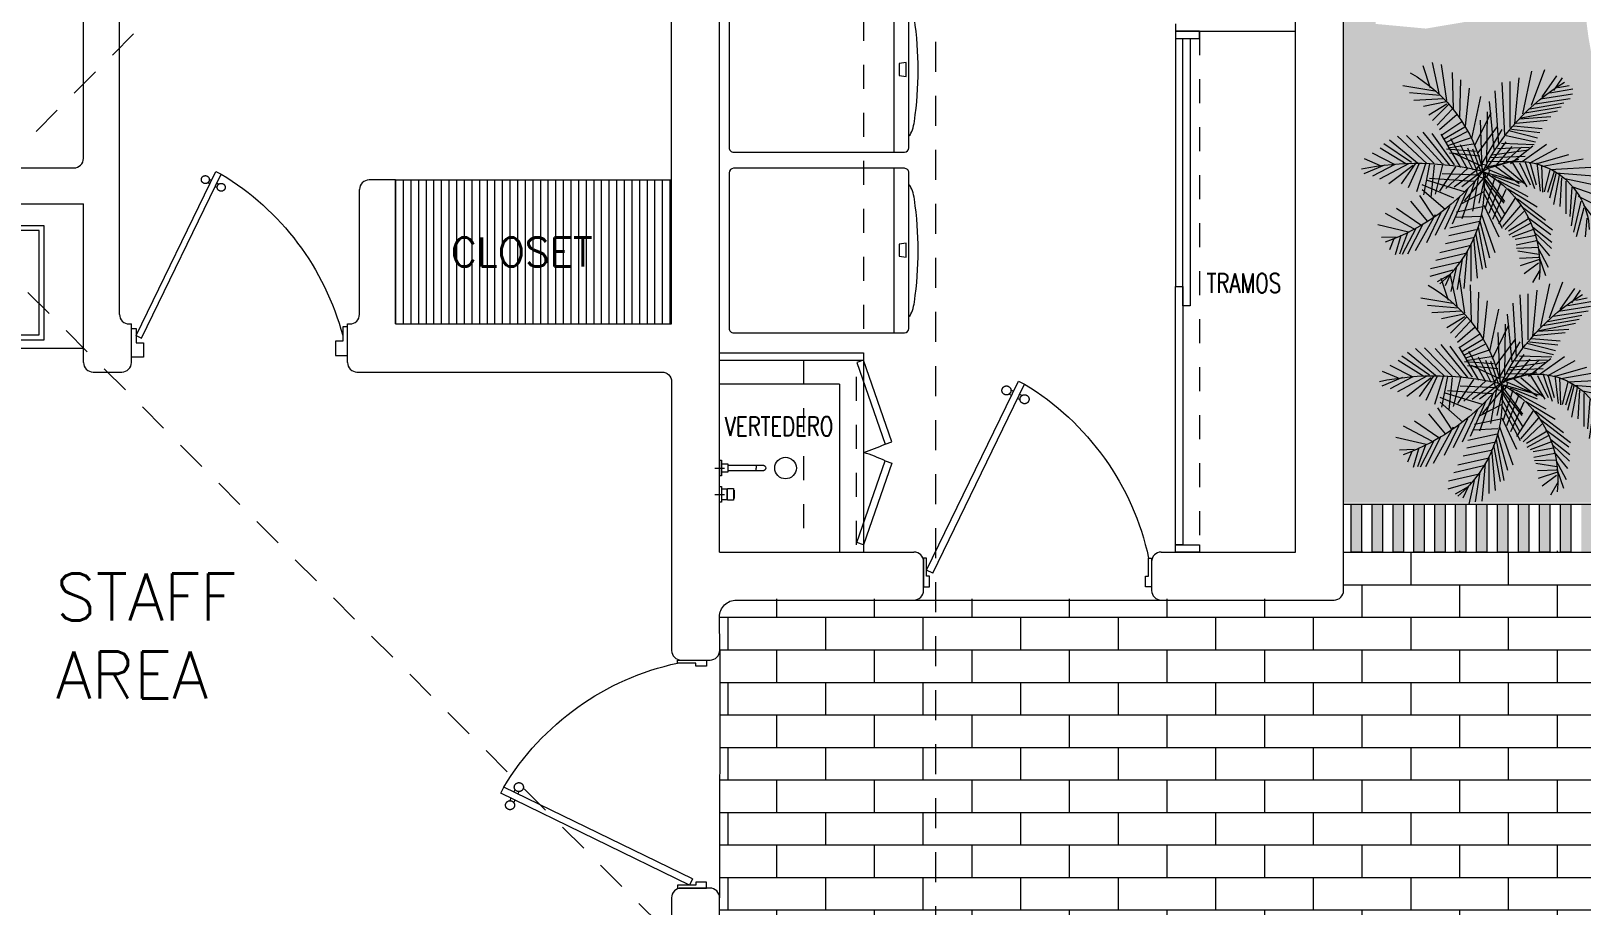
# Model space of a CAD drawing. Header units: metres. Extents: x 8 to 2416, y -346 to 476.
# Drawn here: x 33.08 to 39.54, y 33.28 to 36.92 of the extents above; entities that cross this region are included whole.
import ezdxf

# ---------------------------------------------------------------- set-up
doc = ezdxf.new("R2010")
doc.units = ezdxf.units.M
for name, pattern in [('0', [0]), ('CENTER2', [28.575, 19.05, -3.175, 3.175, -3.175]), ('DASHED', [0.75, 0.5, -0.25]), ('HIDDEN2', [0.1875, 0.125, -0.0625])]:
    doc.linetypes.add(name, pattern=pattern)
doc.layers.get('0').update_dxf_attribs({"color": 250, "linetype": '0', "lineweight": 20})
for name, color, linetype, lineweight in [('01a_Mobiliario', 250, 'Continuous', 0), ('A-DOOR', 35, 'Continuous', 5), ('A-WALL', 250, 'Continuous', 20), ('ARBOLES', 86, 'Continuous', 0), ('baños', 140, 'Continuous', 0), ('closets', 253, 'Continuous', 0), ('MOB FIJOS', 251, 'Continuous', 0), ('MOBILIARIOS', 252, 'Continuous', 0), ('piso', 253, 'Continuous', 0), ('PROYECCION', 9, 'DASHED', 0), ('textos', 7, 'Continuous', 0)]:
    doc.layers.add(name, color=color, linetype=linetype, lineweight=lineweight)
doc.layers.add('grama', color=7, linetype='Continuous', lineweight=0, true_color=0x698c45)
doc.layers.add('Techos 1', color=7, linetype='HIDDEN2', lineweight=9, true_color=0x42391a)
doc.layers.add('hatch piso', color=253, linetype='Continuous', lineweight=0, transparency=0.7)
doc.styles.add('Arch-Dim', font='romans.shx', dxfattribs={"width": 0.75})
doc.styles.get("Standard").update_dxf_attribs({"font": 'arial.ttf', "height": 0.1875})

# ---------------------------------------------------------------- blocks, each defined once
blk = doc.blocks.new('arbol4')
at = {"layer": 'ARBOLES', "color": 252, "true_color": 0x8da178}
for p, q in [((1294.0916, 72.2982), (1293.9954, 72.3254)), ((1294.0803, 72.3164), (1294.0265, 72.3465)), ((1294.0817, 72.3133), (1294.059, 72.3631)), ((1294.1057, 72.2892), (1294.0831, 72.3873)), ((1294.1298, 72.253), (1294.11, 72.3782)), ((1294.151, 72.2182), (1294.1369, 72.3752)), ((1294.1666, 72.1926), (1294.1666, 72.3435)), ((1294.1779, 72.1609), (1294.1935, 72.3314)), ((1294.4554, 72.2949), (1294.4229, 72.3504)), ((1294.1213, 72.265), (1293.9982, 72.2922)), ((1294.1864, 72.1428), (1294.2133, 72.2937)), ((1294.1977, 72.1186), (1294.2288, 72.2892)), ((1294.4526, 72.254), (1294.3716, 72.2805)), ((1294.4481, 72.269), (1294.389, 72.3136)), ((1294.4446, 72.2018), (1294.4886, 72.2856)), ((1294.4499, 72.2407), (1294.4774, 72.3207)), ((1293.8454, 72.1684), (1293.8284, 72.2137)), ((1293.8751, 72.1533), (1293.851, 72.2348)), ((1293.9034, 72.1428), (1293.8694, 72.2318)), ((1293.9373, 72.1246), (1293.8807, 72.2333)), ((1293.9671, 72.1065), (1293.9034, 72.2318)), ((1294.018, 72.0673), (1293.9345, 72.2182)), ((1294.1439, 72.2288), (1294.0208, 72.2575)), ((1294.1609, 72.1971), (1294.0378, 72.2258)), ((1294.2034, 72.0945), (1294.2444, 72.2469)), ((1294.2104, 72.0658), (1294.267, 72.2243)), ((1294.4502, 72.2041), (1294.3575, 72.2074)), ((1294.4498, 72.233), (1294.3626, 72.2187)), ((1294.4511, 72.2457), (1294.3698, 72.2491)), ((1294.4309, 72.1396), (1294.5022, 72.2085)), ((1294.4389, 72.1719), (1294.4946, 72.2391)), ((1293.9062, 72.1397), (1293.7788, 72.1096)), ((1293.8553, 72.1609), (1293.7944, 72.1624)), ((1294.0421, 72.0597), (1293.9812, 72.185)), ((1294.0774, 72.0326), (1294.018, 72.1533)), ((1294.1765, 72.1639), (1294.0604, 72.188)), ((1294.1892, 72.1307), (1294.0746, 72.1548)), ((1294.2203, 72.028), (1294.2826, 72.1594)), ((1294.4098, 72.0836), (1294.3234, 72.1353)), ((1294.4132, 72.1033), (1294.3245, 72.1526)), ((1294.4271, 72.1289), (1294.3388, 72.1615)), ((1294.4364, 72.1541), (1294.3517, 72.1699)), ((1294.442, 72.1763), (1294.3548, 72.1941)), ((1294.3822, 72.0356), (1294.5063, 72.1307)), ((1294.4025, 72.0775), (1294.5002, 72.1496)), ((1294.4248, 72.1187), (1294.5035, 72.1815)), ((1294.6251, 72.0114), (1294.5939, 72.1397)), ((1294.6378, 72.0386), (1294.6052, 72.1594)), ((1294.6505, 72.0824), (1294.6435, 72.1594)), ((1293.9288, 72.1262), (1293.8114, 72.0628)), ((1293.9586, 72.1111), (1293.8567, 72.0416)), ((1293.9869, 72.096), (1293.9161, 72.0114)), ((1294.0137, 72.0779), (1293.9543, 71.9873)), ((1294.1213, 71.9903), (1294.0562, 72.1292)), ((1294.202, 72.096), (1294.0788, 72.1231)), ((1294.1538, 71.9586), (1294.0887, 72.1065)), ((1294.2048, 72.0748), (1294.1001, 72.0794)), ((1294.185, 71.9254), (1294.1284, 72.0839)), ((1294.2189, 71.948), (1294.2953, 72.0869)), ((1294.2218, 71.9812), (1294.2968, 72.1231)), ((1294.3125, 71.9627), (1294.2568, 72.0867)), ((1294.3527, 71.996), (1294.2816, 72.106)), ((1294.3735, 72.0289), (1294.2987, 72.116)), ((1294.3875, 72.0545), (1294.3099, 72.1283)), ((1294.3606, 72.0007), (1294.4774, 72.0898)), ((1294.5869, 71.9526), (1294.5784, 72.0748)), ((1294.6052, 71.9737), (1294.584, 72.1141)), ((1294.6364, 72.028), (1294.6817, 72.0869)), ((1294.059, 72.0462), (1293.9642, 71.9631)), ((1294.2161, 72.0341), (1294.1071, 72.0567)), ((1294.2203, 71.9722), (1294.127, 72.022)), ((1294.2175, 71.9163), (1294.1383, 72.0099)), ((1294.1991, 71.9073), (1294.1737, 72.0522)), ((1294.2274, 71.8957), (1294.1998, 72.019)), ((1294.2161, 71.8907), (1294.3067, 72.0129)), ((1294.2175, 71.9103), (1294.3038, 72.019)), ((1294.2189, 71.9194), (1294.3067, 72.0643)), ((1294.266, 71.913), (1294.2243, 72.0428)), ((1294.2905, 71.9368), (1294.2409, 72.0618)), ((1294.3202, 71.9597), (1294.443, 72.0345)), ((1294.5359, 71.8952), (1294.5104, 72.025)), ((1294.5444, 71.9133), (1294.5373, 72.0326)), ((1294.5628, 71.9269), (1294.5628, 72.0643)), ((1294.6137, 71.9903), (1294.7001, 72.0326)), ((1293.926, 71.862), (1293.8255, 71.939)), ((1293.9345, 71.856), (1293.8765, 71.939)), ((1293.9515, 71.8545), (1293.9048, 71.9556)), ((1293.9784, 71.8514), (1293.9402, 71.9722)), ((1294.0958, 71.9979), (1293.9642, 71.9435)), ((1293.9939, 71.856), (1293.9699, 71.9843)), ((1294.1397, 71.9722), (1293.9854, 71.9254)), ((1294.0137, 71.8605), (1293.9996, 71.9948)), ((1294.0505, 71.8545), (1294.018, 71.9812)), ((1294.1029, 71.868), (1294.0364, 71.9692)), ((1294.1538, 71.8741), (1294.0619, 71.9586)), ((1294.1878, 71.8846), (1294.0972, 71.9526)), ((1294.2133, 71.8862), (1294.1284, 71.9511)), ((1294.255, 71.904), (1294.3687, 71.949)), ((1294.2699, 71.865), (1294.3675, 71.9375)), ((1294.2797, 71.9233), (1294.4037, 71.9909)), ((1294.2996, 71.8605), (1294.3902, 71.9375)), ((1294.3406, 71.8514), (1294.4001, 71.9511)), ((1294.3689, 71.8514), (1294.4142, 71.9435)), ((1294.3916, 71.8439), (1294.4312, 71.9586)), ((1294.4142, 71.8529), (1294.4383, 71.9435)), ((1294.4411, 71.8514), (1294.4553, 71.9692)), ((1294.4609, 71.8605), (1294.4652, 71.9737)), ((1294.4963, 71.8801), (1294.4722, 71.9722)), ((1294.5147, 71.8846), (1294.4864, 71.9752)), ((1294.5203, 71.8967), (1294.4949, 71.9979)), ((1294.5586, 71.9163), (1294.71, 71.948)), ((1294.5869, 71.9496), (1294.7029, 71.9903)), ((1293.8071, 71.8605), (1293.7208, 71.8967)), ((1293.8496, 71.8575), (1293.7562, 71.9073)), ((1293.909, 71.8545), (1293.7859, 71.9194)), ((1294.1793, 71.9284), (1293.9939, 71.9163)), ((1294.2005, 71.9028), (1294.0477, 71.8967)), ((1294.1538, 71.8786), (1294.0831, 71.7518)), ((1294.1765, 71.8816), (1294.1241, 71.776)), ((1294.192, 71.8816), (1294.1538, 71.7895)), ((1294.2062, 71.8831), (1294.1751, 71.7941)), ((1294.2133, 71.8801), (1294.2062, 71.6733)), ((1294.2246, 71.8771), (1294.3661, 71.8363)), ((1294.2276, 71.8912), (1294.3757, 71.932)), ((1294.2331, 71.8741), (1294.3137, 71.7639)), ((1294.2402, 71.8786), (1294.3661, 71.9314)), ((1294.4963, 71.8786), (1294.6916, 71.868)), ((1294.5203, 71.8922), (1294.7142, 71.9088)), ((1293.7902, 71.8635), (1293.7237, 71.8348)), ((1293.851, 71.859), (1293.7562, 71.8107)), ((1293.8963, 71.856), (1293.7888, 71.7895)), ((1293.9189, 71.8499), (1293.8043, 71.7714)), ((1293.9515, 71.8575), (1293.8284, 71.7563)), ((1293.984, 71.856), (1293.8609, 71.7397)), ((1294.0137, 71.8545), (1293.8991, 71.7367)), ((1294.0477, 71.8545), (1293.943, 71.7397)), ((1294.0788, 71.8605), (1293.9685, 71.7231)), ((1294.0987, 71.859), (1294.0053, 71.7292)), ((1294.1255, 71.8711), (1294.0435, 71.7322)), ((1294.2039, 71.8239), (1294.0782, 71.811)), ((1294.2107, 71.8656), (1294.0938, 71.8105)), ((1294.1978, 71.8094), (1294.2781, 71.7003)), ((1294.2101, 71.8611), (1294.2966, 71.7117)), ((1294.2274, 71.8695), (1294.3477, 71.8424)), ((1294.2331, 71.8499), (1294.2359, 71.6386)), ((1294.2387, 71.8439), (1294.3675, 71.8454)), ((1294.2458, 71.8288), (1294.393, 71.8228)), ((1294.2557, 71.8182), (1294.4071, 71.7971)), ((1294.2727, 71.862), (1294.3392, 71.7835)), ((1294.2996, 71.856), (1294.3774, 71.7865)), ((1294.3321, 71.8545), (1294.4255, 71.7805)), ((1294.3803, 71.8454), (1294.4821, 71.7729)), ((1294.4114, 71.8529), (1294.526, 71.7895)), ((1294.4425, 71.8545), (1294.5755, 71.8167)), ((1294.4666, 71.865), (1294.635, 71.8348)), ((1294.1414, 71.7025), (1294.0551, 71.753)), ((1294.1497, 71.7227), (1294.064, 71.7671)), ((1294.1856, 71.8034), (1294.0647, 71.7944)), ((1294.1644, 71.7483), (1294.07, 71.78)), ((1294.1762, 71.7741), (1294.0727, 71.7903)), ((1294.1703, 71.7505), (1294.208, 71.5753)), ((1294.1814, 71.7811), (1294.2506, 71.6414)), ((1294.2642, 71.7956), (1294.2444, 71.5963)), ((1294.2826, 71.776), (1294.2685, 71.551)), ((1294.277, 71.7911), (1294.41, 71.7865)), ((1294.2939, 71.7699), (1294.4298, 71.7745)), ((1294.3137, 71.7367), (1294.4354, 71.7639)), ((1294.3251, 71.7171), (1294.4439, 71.7473)), ((1294.089, 71.627), (1294.0263, 71.6943)), ((1294.1091, 71.6503), (1294.0359, 71.7144)), ((1294.1285, 71.6798), (1294.0458, 71.7359)), ((1294.1438, 71.6991), (1294.1607, 71.5403)), ((1294.3081, 71.7352), (1294.2968, 71.5163)), ((1294.3307, 71.7035), (1294.3307, 71.5118)), ((1294.3364, 71.7111), (1294.4538, 71.7246)), ((1294.3449, 71.6975), (1294.4637, 71.708)), ((1294.3505, 71.6884), (1294.3675, 71.4967)), ((1294.3548, 71.6854), (1294.485, 71.6733)), ((1294.0638, 71.5967), (1293.9693, 71.6163)), ((1294.0665, 71.607), (1293.9911, 71.6531)), ((1294.0751, 71.6074), (1294.0068, 71.6755)), ((1294.0946, 71.6263), (1294.0896, 71.4747)), ((1294.1203, 71.6595), (1294.1249, 71.5053)), ((1294.5005, 71.6597), (1294.3703, 71.6688)), ((1294.376, 71.6643), (1294.5274, 71.6341)), ((1294.3831, 71.6477), (1294.4213, 71.4695)), ((1294.3916, 71.6431), (1294.543, 71.6175)), ((1294.4128, 71.6265), (1294.5543, 71.6009)), ((1294.0168, 71.5525), (1293.8827, 71.53)), ((1294.0391, 71.5709), (1293.9107, 71.5599)), ((1294.0536, 71.5843), (1293.929, 71.591)), ((1294.0359, 71.5683), (1294.0074, 71.4335)), ((1294.066, 71.5919), (1294.044, 71.441)), ((1294.4199, 71.6114), (1294.4751, 71.462)), ((1294.434, 71.6054), (1294.5798, 71.5827)), ((1294.4567, 71.5843), (1294.5897, 71.5631)), ((1294.4637, 71.5767), (1294.5246, 71.4892)), ((1294.4963, 71.5601), (1294.5911, 71.5435)), ((1294.5119, 71.5495), (1294.5486, 71.4967)), ((1293.998, 71.5396), (1293.9678, 71.4476)), ((1294.5288, 71.5375), (1294.5769, 71.5284))]:
    blk.add_line(p, q, dxfattribs=at)
blk.add_circle((1294.2168, 71.886), 0.0272, dxfattribs=at)
for centre, radius, start, end in [((1293.7028, 71.9589), 0.5191, 351.93499, 49.79031), ((1294.0057, 72.282), 0.4487, 298.05752, 7.07231), ((1293.5024, 71.3319), 0.9041, 37.80191, 70.15794), ((1294.3655, 72.1407), 0.2949, 239.71438, 357.83352), ((1293.9421, 73.0073), 1.1544, 258.42549, 283.76442), ((1293.602, 72.0232), 0.6299, 299.70806, 347.42062), ((1295.0272, 72.287), 0.9041, 206.32706, 238.68309)]:
    blk.add_arc(centre, radius, start, end, dxfattribs=at)
blk = doc.blocks.new('puerta 1.00')
at = {"layer": 'A-DOOR'}
for p, q in [((-0.15, -0.0125), (-0.9369, -0.3949)), ((-0.1376, -0.038), (-0.9245, -0.4204)), ((-0.1376, -0.038), (-0.15, -0.0125)), ((-0.8946, -0.3743), (-0.8996, -0.3641)), ((-0.8777, -0.3661), (-0.8826, -0.3559)), ((-0.9369, -0.3949), (-0.9245, -0.4204)), ((-0.8822, -0.3998), (-0.8772, -0.4101)), ((-0.8653, -0.3916), (-0.8603, -0.4018))]:
    blk.add_line(p, q, dxfattribs=at)
for points in [[(-0.08, 0), (-0.08, -0.025), (-0.125, -0.025), (-0.125, -0.0125), (-0.2, -0.0125), (-0.2, 0), (-0.08, 0)], [(-0.08, -0.95), (-0.08, -0.925), (-0.125, -0.925), (-0.125, -0.9375), (-0.2, -0.9375), (-0.2, -0.95), (-0.08, -0.95)]]:
    blk.add_lwpolyline(points, dxfattribs=at)
blk.add_arc((0.0366, 0.1602), 1.1229, 211.13358, 257.83427, dxfattribs=at)
for points in [[(-0.8982, -0.3642), (-0.9033, -0.3642), (-0.912, -0.3591), (-0.917, -0.3504), (-0.917, -0.3403), (-0.912, -0.3316), (-0.9033, -0.3265), (-0.8932, -0.3265), (-0.8844, -0.3316), (-0.8794, -0.3403), (-0.8794, -0.3504), (-0.8844, -0.3591), (-0.8932, -0.3642), (-0.8982, -0.3642)], [(-0.8617, -0.4394), (-0.8667, -0.4394), (-0.8754, -0.4344), (-0.8805, -0.4256), (-0.8805, -0.4156), (-0.8754, -0.4068), (-0.8667, -0.4018), (-0.8566, -0.4018), (-0.8479, -0.4068), (-0.8428, -0.4156), (-0.8428, -0.4257), (-0.8479, -0.4344), (-0.8566, -0.4394), (-0.8617, -0.4394)]]:
    blk.add_open_spline(points, degree=2, dxfattribs=at)
blk = doc.blocks.new('P90')
at = {"layer": 'A-DOOR'}
for p, q in [((-0.0476, -0.8576), (0.6364, -0.5264)), ((-0.0368, -0.88), (0.6473, -0.5489)), ((0.5843, -0.5517), (0.58, -0.5427)), ((0.5992, -0.5445), (0.5949, -0.5355)), ((0.5952, -0.5741), (0.5995, -0.5831)), ((0.6101, -0.5669), (0.6144, -0.5759)), ((0.6473, -0.5489), (0.6364, -0.5264)), ((-0.0368, -0.88), (-0.0476, -0.8576))]:
    blk.add_line(p, q, dxfattribs=at)
for points in [[(-0.06, -0.02), (-0.06, -0.05), (-0.12, -0.05), (-0.12, 0), (0, 0), (0, -0.02)], [(-0.0668, -0.88), (-0.0668, -0.85), (-0.1268, -0.85), (-0.1268, -0.9), (-0.0068, -0.9), (-0.0068, -0.88)]]:
    blk.add_lwpolyline(points, close=True, dxfattribs=at)
blk.add_arc((-0.3259, -1.105), 1.1228, 31.0139, 75.07969, dxfattribs=at)
for points in [[(0.5812, -0.5096), (0.5857, -0.5096), (0.5933, -0.5141), (0.5977, -0.5218), (0.5977, -0.5306), (0.5933, -0.5383), (0.5856, -0.5427), (0.5767, -0.5427), (0.5691, -0.5383), (0.5647, -0.5306), (0.5647, -0.5217), (0.5691, -0.514), (0.5768, -0.5096), (0.5812, -0.5096)], [(0.6133, -0.5758), (0.6177, -0.5758), (0.6254, -0.5803), (0.6298, -0.5879), (0.6298, -0.5968), (0.6253, -0.6045), (0.6176, -0.6089), (0.6088, -0.6089), (0.6011, -0.6044), (0.5967, -0.5967), (0.5967, -0.5879), (0.6011, -0.5802), (0.6088, -0.5758), (0.6133, -0.5758)]]:
    blk.add_open_spline(points, degree=2, dxfattribs=at)
blk = doc.blocks.new('bn29-51')
at = {"linetype": 'Continuous'}
for p, q in [((-0.1425, 0), (-0.0775, 0)), ((-0.1425, 0), (-0.1425, -0.0081)), ((-0.0775, -0.0081), (-0.0775, 0)), ((0.0325, 0), (-0.0325, 0)), ((-0.0325, 0), (-0.0325, -0.0081)), ((0.0325, -0.0081), (0.0325, 0)), ((-0.142, -0.0086), (-0.078, -0.0086)), ((-0.1275, -0.0086), (-0.1275, -0.035)), ((-0.1275, -0.035), (-0.0925, -0.035)), ((-0.1215, -0.035), (-0.1215, -0.152)), ((-0.0985, -0.152), (-0.0985, -0.035)), ((-0.0925, -0.035), (-0.0925, -0.0086)), ((-0.032, -0.0086), (0.032, -0.0086)), ((-0.0242, -0.0335), (-0.024, -0.0579)), ((0.024, -0.0333), (-0.024, -0.0333)), ((-0.0232, -0.0086), (-0.023, -0.0305)), ((-0.0226, -0.031), (-0.0226, -0.0322)), ((-0.0225, -0.031), (0.0225, -0.031)), ((-0.0175, -0.0587), (-0.0175, -0.06)), ((-0.017, -0.0605), (0.017, -0.0605)), ((-0.0071, -0.061), (-0.0071, -0.0605)), ((-0.0071, -0.061), (-0.0071, -0.0605)), ((-0.0071, -0.061), (-0.0071, -0.0605)), ((-0.0071, -0.061), (-0.0071, -0.0605)), ((-0.0071, -0.061), (-0.0071, -0.0605)), ((-0.0071, -0.061), (-0.0071, -0.0605)), ((-0.007, -0.061), (-0.0071, -0.061)), ((-0.0071, -0.061), (-0.0071, -0.061)), ((-0.0071, -0.061), (-0.0071, -0.061)), ((-0.0071, -0.061), (-0.0071, -0.061)), ((-0.0071, -0.061), (-0.0071, -0.061)), ((-0.0071, -0.061), (-0.0071, -0.061)), ((-0.007, -0.061), (-0.007, -0.0605)), ((-0.007, -0.061), (-0.007, -0.0605)), ((-0.007, -0.061), (-0.007, -0.0605)), ((-0.0069, -0.061), (-0.007, -0.061)), ((-0.007, -0.061), (-0.007, -0.061)), ((-0.007, -0.061), (-0.007, -0.061)), ((-0.0069, -0.061), (-0.0069, -0.0605)), ((-0.0069, -0.061), (-0.0069, -0.0605)), ((-0.0068, -0.061), (-0.0069, -0.061)), ((-0.0069, -0.061), (-0.0069, -0.061)), ((-0.0068, -0.061), (-0.0068, -0.0605)), ((-0.0068, -0.061), (-0.0068, -0.0605)), ((-0.0067, -0.061), (-0.0068, -0.061)), ((-0.0068, -0.061), (-0.0068, -0.061)), ((-0.0067, -0.061), (-0.0067, -0.0605)), ((-0.0067, -0.061), (-0.0067, -0.0605)), ((-0.0067, -0.061), (-0.0067, -0.0605)), ((-0.0066, -0.061), (-0.0067, -0.061)), ((-0.0067, -0.061), (-0.0067, -0.061)), ((-0.0067, -0.061), (-0.0067, -0.061)), ((-0.0066, -0.061), (-0.0066, -0.0605)), ((-0.0066, -0.061), (-0.0066, -0.0605)), ((-0.0065, -0.061), (-0.0066, -0.061)), ((-0.0066, -0.061), (-0.0066, -0.061)), ((-0.0065, -0.061), (-0.0065, -0.0605)), ((-0.0064, -0.061), (-0.0065, -0.061)), ((-0.0064, -0.061), (-0.0064, -0.0605)), ((-0.0063, -0.061), (-0.0064, -0.061)), ((-0.0063, -0.061), (-0.0063, -0.0605)), ((-0.0063, -0.061), (-0.0063, -0.0605)), ((-0.0062, -0.061), (-0.0063, -0.061)), ((-0.0063, -0.061), (-0.0063, -0.061)), ((-0.0062, -0.061), (-0.0062, -0.0605)), ((-0.0061, -0.061), (-0.0062, -0.061)), ((-0.0061, -0.061), (-0.0061, -0.0605)), ((-0.006, -0.061), (-0.0061, -0.061)), ((-0.006, -0.061), (-0.006, -0.0605)), ((-0.0058, -0.061), (-0.006, -0.061)), ((-0.0058, -0.061), (-0.0058, -0.0605)), ((-0.0057, -0.061), (-0.0058, -0.061)), ((-0.0057, -0.061), (-0.0057, -0.0605)), ((-0.0056, -0.061), (-0.0057, -0.061)), ((-0.0056, -0.061), (-0.0056, -0.0605)), ((-0.0055, -0.061), (-0.0056, -0.061)), ((-0.0055, -0.0605), (-0.0055, -0.061)), ((-0.0052, -0.061), (-0.0055, -0.061)), ((-0.0052, -0.061), (-0.0051, -0.061)), ((-0.0051, -0.0605), (-0.0051, -0.061)), ((-0.0051, -0.061), (-0.0051, -0.061)), ((-0.0051, -0.061), (-0.0034, -0.061)), ((-0.0034, -0.061), (-0.0034, -0.0605)), ((-0.0034, -0.061), (-0.0016, -0.061)), ((-0.0016, -0.061), (0.0016, -0.061)), ((0.0016, -0.061), (0.0027, -0.061)), ((0.0027, -0.061), (0.0027, -0.0605)), ((0.0027, -0.061), (0.0037, -0.061)), ((0.0037, -0.061), (0.0038, -0.061)), ((0.0038, -0.061), (0.0038, -0.0605)), ((0.0038, -0.061), (0.0052, -0.061)), ((0.0055, -0.061), (0.0052, -0.061)), ((0.0055, -0.061), (0.0055, -0.0605)), ((0.0055, -0.061), (0.0067, -0.061)), ((0.0067, -0.061), (0.0067, -0.0605)), ((0.0067, -0.061), (0.0069, -0.061)), ((0.0069, -0.061), (0.0069, -0.0605)), ((0.0175, -0.06), (0.0175, -0.0587)), ((0.0226, -0.0322), (0.0226, -0.031)), ((0.023, -0.0305), (0.0232, -0.0086)), ((0.024, -0.0579), (0.0242, -0.0335)), ((0.0242, -0.0335), (0.0242, -0.0335)), ((-0.1215, -0.152), (-0.11, -0.152)), ((-0.1215, -0.152), (-0.1215, -0.1788)), ((-0.1215, -0.1788), (-0.1215, -0.1825)), ((-0.0985, -0.152), (-0.11, -0.152)), ((-0.0985, -0.1788), (-0.0985, -0.152)), ((-0.0985, -0.1825), (-0.0985, -0.1788))]:
    blk.add_line(p, q, dxfattribs=at)
at = {"linetype": 'CENTER2'}
for p, q in [((-0.09, 0), (-0.13, 0)), ((-0.11, 0.02), (-0.11, -0.02)), ((0.02, 0), (-0.02, 0)), ((0, 0.02), (0, -0.02))]:
    blk.add_line(p, q, dxfattribs=at)
at = {"linetype": 'Continuous'}
for centre, radius, start, end in [((-0.142, -0.0081), 0.0005, 180, 270), ((-0.078, -0.0081), 0.0005, 270, 0), ((-0.032, -0.0081), 0.0005, 180, 270), ((-0.024, -0.0335), 0.0002, 89.96025, 180.79212), ((-0.0225, -0.0305), 0.0005, 180.5, 253.04994), ((-0.0221, -0.0322), 0.0005, 180.5, 205.88917), ((0, -0.0214), 0.0251, 205.88917, 208.33685), ((-0.017, -0.06), 0.0005, 180.5, 270), ((0.017, -0.06), 0.0005, 270, 359.5), ((0, -0.0214), 0.0251, 331.66714, 334.11083), ((0.0225, -0.0305), 0.0005, 286.95006, 359.5), ((0.0221, -0.0322), 0.0005, 334.11083, 359.5), ((0.024, -0.0335), 0.0002, 359.52881, 90.06566), ((0.032, -0.0081), 0.0005, 270, 0)]:
    blk.add_arc(centre, radius, start, end, dxfattribs=at)
for points, knots in [([(-0.024, -0.0579), (-0.024, -0.0579), (-0.0227, -0.0579), (-0.0174, -0.0579), (-0.0094, -0.0579), (-0.0031, -0.0579), (0.0018, -0.0579), (0.0054, -0.0579), (0.0113, -0.0579), (0.0176, -0.0579), (0.0226, -0.0579), (0.024, -0.0579), (0.024, -0.0579)], [0.2206625, 0.2206625, 0.2206625, 0.2206625, 0.2830677, 0.3454723, 0.4077886, 0.4703297, 0.470399, 0.5062925, 0.5420964, 0.5956479, 0.6553983, 0.7204072, 0.7204072, 0.7204072, 0.7204072]), ([(-0.024, -0.0579), (-0.024, -0.0579), (-0.024, -0.058), (-0.0239, -0.0581), (-0.0239, -0.0582), (-0.0238, -0.0583), (-0.0237, -0.0583), (-0.0236, -0.0584), (-0.0235, -0.0584)], [0, 0, 0, 0, 0.239285, 0.369927, 0.500175, 0.630368, 0.760882, 1, 1, 1, 1]), ([(0.0235, -0.0584), (0.0236, -0.0584), (0.0237, -0.0583), (0.0238, -0.0583), (0.0239, -0.0582), (0.0239, -0.0581), (0.024, -0.058), (0.024, -0.0579), (0.024, -0.0579)], [0, 0, 0, 0, 0.239117, 0.369631, 0.499824, 0.630072, 0.760714, 1, 1, 1, 1])]:
    blk.add_open_spline(points, degree=3, knots=knots, dxfattribs=at)
for points in [[(-0.0235, -0.0584), (-0.0214, -0.0585), (-0.0194, -0.0587), (-0.0175, -0.0588)], [(0.0175, -0.0588), (0.0194, -0.0587), (0.0214, -0.0585), (0.0235, -0.0584)], [(-0.1215, -0.1825), (-0.1215, -0.1851), (-0.119, -0.1903), (-0.113, -0.1925), (-0.11, -0.1925)], [(-0.11, -0.1925), (-0.107, -0.1925), (-0.101, -0.1903), (-0.0985, -0.1851), (-0.0985, -0.1825)]]:
    blk.add_open_spline(points, degree=3, dxfattribs=at)
blk = doc.blocks.new('PL BASE 1N NASAS 09')
at = {"layer": 'A-DOOR'}
h = blk.add_hatch(color=256, dxfattribs=at)
h.dxf.hatch_style = 1
h.paths.add_polyline_path([(-108.9454, -53.2497), (-108.9021, -53.2497), (-108.9021, -53.4497), (-108.9454, -53.4497)])
h.paths.add_polyline_path([(-109.0329, -53.2497), (-108.9897, -53.2497), (-108.9897, -53.4497), (-109.0329, -53.4497)])
h.paths.add_polyline_path([(-109.1205, -53.2497), (-109.0772, -53.2497), (-109.0772, -53.4497), (-109.1205, -53.4497)])
h.paths.add_polyline_path([(-109.207, -53.2497), (-109.1637, -53.2497), (-109.1637, -53.4497), (-109.207, -53.4497)])
h.paths.add_polyline_path([(-109.2945, -53.2497), (-109.2512, -53.2497), (-109.2512, -53.4497), (-109.2945, -53.4497)])
h.paths.add_polyline_path([(-109.381, -53.2497), (-109.3378, -53.2497), (-109.3378, -53.4497), (-109.381, -53.4497)])
h.paths.add_polyline_path([(-109.4686, -53.2497), (-109.4253, -53.2497), (-109.4253, -53.4497), (-109.4686, -53.4497)])
h.paths.add_polyline_path([(-109.5551, -53.2497), (-109.5118, -53.2497), (-109.5118, -53.4497), (-109.5551, -53.4497)])
h.paths.add_polyline_path([(-109.6426, -53.2497), (-109.5994, -53.2497), (-109.5994, -53.4497), (-109.6426, -53.4497)])
h.paths.add_polyline_path([(-109.7302, -53.2497), (-109.6869, -53.2497), (-109.6869, -53.4497), (-109.7302, -53.4497)])
h.paths.add_polyline_path([(-109.8177, -53.2497), (-109.7744, -53.2497), (-109.7744, -53.4497), (-109.8177, -53.4497)])
h.paths.add_polyline_path([(-109.9042, -53.2497), (-109.861, -53.2497), (-109.861, -53.4497), (-109.9042, -53.4497)])
h.paths.add_polyline_path([(-109.9918, -53.2497), (-109.9485, -53.2497), (-109.9485, -53.4497), (-109.9918, -53.4497)])
h.paths.add_polyline_path([(-110.0783, -53.2497), (-110.035, -53.2497), (-110.035, -53.4497), (-110.0783, -53.4497)])
h.paths.add_polyline_path([(-110.1658, -53.2497), (-110.1225, -53.2497), (-110.1225, -53.4497), (-110.1658, -53.4497)])
h.paths.add_polyline_path([(-110.2523, -53.2497), (-110.2091, -53.2497), (-110.2091, -53.4497), (-110.2523, -53.4497)])
h.paths.add_polyline_path([(-110.3399, -53.2497), (-110.2966, -53.2497), (-110.2966, -53.4497), (-110.3399, -53.4497)])
h.paths.add_polyline_path([(-110.4058, -53.2497), (-110.3625, -53.2497), (-110.3625, -53.4497), (-110.4058, -53.4497)])
h.paths.add_polyline_path([(-110.4933, -53.2497), (-110.45, -53.2497), (-110.45, -53.4497), (-110.4933, -53.4497)])
h.paths.add_polyline_path([(-110.5798, -53.2497), (-110.5366, -53.2497), (-110.5366, -53.4497), (-110.5798, -53.4497)])
h.paths.add_polyline_path([(-110.6674, -53.2497), (-110.6241, -53.2497), (-110.6241, -53.4497), (-110.6674, -53.4497)])
h.paths.add_polyline_path([(-110.7539, -53.2497), (-110.7106, -53.2497), (-110.7106, -53.4497), (-110.7539, -53.4497)])
h.paths.add_polyline_path([(-110.8414, -53.2497), (-110.7982, -53.2497), (-110.7982, -53.4497), (-110.8414, -53.4497)])
h.paths.add_polyline_path([(-110.9279, -53.2497), (-110.8847, -53.2497), (-110.8847, -53.4497), (-110.9279, -53.4497)])
h.paths.add_polyline_path([(-111.0155, -53.2497), (-110.9722, -53.2497), (-110.9722, -53.4497), (-111.0155, -53.4497)])
h.paths.add_polyline_path([(-111.103, -53.2497), (-111.0597, -53.2497), (-111.0597, -53.4497), (-111.103, -53.4497)])
h.paths.add_polyline_path([(-111.1905, -53.2497), (-111.1473, -53.2497), (-111.1473, -53.4497), (-111.1905, -53.4497)])
h.paths.add_polyline_path([(-111.2771, -53.2497), (-111.2338, -53.2497), (-111.2338, -53.4497), (-111.2771, -53.4497)])
h.paths.add_polyline_path([(-111.3646, -53.2497), (-111.3213, -53.2497), (-111.3213, -53.4497), (-111.3646, -53.4497)])
h.paths.add_polyline_path([(-111.4511, -53.2497), (-111.4079, -53.2497), (-111.4079, -53.4497), (-111.4511, -53.4497)])
h.paths.add_polyline_path([(-111.5387, -53.2497), (-111.4954, -53.2497), (-111.4954, -53.4497), (-111.5387, -53.4497)])
h.paths.add_polyline_path([(-111.6252, -53.2497), (-111.5819, -53.2497), (-111.5819, -53.4497), (-111.6252, -53.4497)])
h.paths.add_polyline_path([(-111.7127, -53.2497), (-111.6695, -53.2497), (-111.6695, -53.4497), (-111.7127, -53.4497)])
h.paths.add_polyline_path([(-111.7993, -53.2497), (-111.756, -53.2497), (-111.756, -53.4497), (-111.7993, -53.4497)], flags=0)
h.paths.add_polyline_path([(-106.5056, -53.2497), (-106.4623, -53.2497), (-106.4623, -53.4497), (-106.5056, -53.4497)])
h.paths.add_polyline_path([(-106.5921, -53.2497), (-106.5488, -53.2497), (-106.5488, -53.4497), (-106.5921, -53.4497)])
h.paths.add_polyline_path([(-106.6796, -53.2497), (-106.6363, -53.2497), (-106.6363, -53.4497), (-106.6796, -53.4497)])
h.paths.add_polyline_path([(-106.7661, -53.2497), (-106.7229, -53.2497), (-106.7229, -53.4497), (-106.7661, -53.4497)])
h.paths.add_polyline_path([(-106.8537, -53.2497), (-106.8104, -53.2497), (-106.8104, -53.4497), (-106.8537, -53.4497)])
h.paths.add_polyline_path([(-107.0277, -53.2497), (-106.9845, -53.2497), (-106.9845, -53.4497), (-107.0277, -53.4497)])
h.paths.add_polyline_path([(-106.9412, -53.2497), (-106.8979, -53.2497), (-106.8979, -53.4497), (-106.9412, -53.4497)])
h.paths.add_polyline_path([(-107.1153, -53.2497), (-107.072, -53.2497), (-107.072, -53.4497), (-107.1153, -53.4497)])
h.paths.add_polyline_path([(-107.2028, -53.2497), (-107.1595, -53.2497), (-107.1595, -53.4497), (-107.2028, -53.4497)])
h.paths.add_polyline_path([(-107.2893, -53.2497), (-107.2461, -53.2497), (-107.2461, -53.4497), (-107.2893, -53.4497)])
h.paths.add_polyline_path([(-107.3769, -53.2497), (-107.3336, -53.2497), (-107.3336, -53.4497), (-107.3769, -53.4497)])
h.paths.add_polyline_path([(-107.4634, -53.2497), (-107.4201, -53.2497), (-107.4201, -53.4497), (-107.4634, -53.4497)])
h.paths.add_polyline_path([(-107.5509, -53.2497), (-107.5076, -53.2497), (-107.5076, -53.4497), (-107.5509, -53.4497)])
h.paths.add_polyline_path([(-107.6384, -53.2497), (-107.5952, -53.2497), (-107.5952, -53.4497), (-107.6384, -53.4497)])
h.paths.add_polyline_path([(-107.726, -53.2497), (-107.6827, -53.2497), (-107.6827, -53.4497), (-107.726, -53.4497)])
h.paths.add_polyline_path([(-107.8125, -53.2497), (-107.7692, -53.2497), (-107.7692, -53.4497), (-107.8125, -53.4497)])
h.paths.add_polyline_path([(-107.9, -53.2497), (-107.8568, -53.2497), (-107.8568, -53.4497), (-107.9, -53.4497)])
h.paths.add_polyline_path([(-107.9866, -53.2497), (-107.9433, -53.2497), (-107.9433, -53.4497), (-107.9866, -53.4497)])
h.paths.add_polyline_path([(-108.0741, -53.2497), (-108.0308, -53.2497), (-108.0308, -53.4497), (-108.0741, -53.4497)])
h.paths.add_polyline_path([(-108.1606, -53.2497), (-108.1174, -53.2497), (-108.1174, -53.4497), (-108.1606, -53.4497)])
h.paths.add_polyline_path([(-108.2482, -53.2497), (-108.2049, -53.2497), (-108.2049, -53.4497), (-108.2482, -53.4497)])
h.paths.add_polyline_path([(-108.3357, -53.2497), (-108.2924, -53.2497), (-108.2924, -53.4497), (-108.3357, -53.4497)])
h.paths.add_polyline_path([(-108.4232, -53.2497), (-108.3799, -53.2497), (-108.3799, -53.4497), (-108.4232, -53.4497)])
h.paths.add_polyline_path([(-108.5097, -53.2497), (-108.4665, -53.2497), (-108.4665, -53.4497), (-108.5097, -53.4497)])
h.paths.add_polyline_path([(-108.5973, -53.2497), (-108.554, -53.2497), (-108.554, -53.4497), (-108.5973, -53.4497)])
h.paths.add_polyline_path([(-108.6838, -53.2497), (-108.6405, -53.2497), (-108.6405, -53.4497), (-108.6838, -53.4497)])
h.paths.add_polyline_path([(-108.7713, -53.2497), (-108.7281, -53.2497), (-108.7281, -53.4497), (-108.7713, -53.4497)])
h.paths.add_polyline_path([(-108.8579, -53.2497), (-108.8146, -53.2497), (-108.8146, -53.4497), (-108.8579, -53.4497)])
edge = h.paths.add_edge_path()
edge.add_line((-111.756, -53.2497), (-111.756, -53.4497))
edge.add_line((-111.757, -53.4497), (-111.7993, -53.4497))
edge.add_line((-111.7993, -53.4497), (-111.7993, -53.2497))
edge.add_line((-111.7993, -53.2497), (-111.757, -53.2497))
h = blk.add_hatch(color=256, dxfattribs=at)
h.dxf.hatch_style = 1
h.paths.add_polyline_path([(-111.756, -53.2497), (-111.7993, -53.2497), (-111.7993, -53.4497), (-111.756, -53.4497)])
at = {"layer": 'closets', "transparency": 33554687}
h = blk.add_hatch(dxfattribs=at)
h.set_pattern_fill('LINE', color=256, scale=0.01, angle=90)
h.set_pattern_definition([(90, (-221.61947, 143.81628), (-0.03175, 2e-18), [])])
h.paths.add_polyline_path([(-115.7811, -51.8997), (-114.6315, -51.8997), (-114.6315, -52.4997), (-115.7811, -52.4997)])
at = {"layer": '01a_Mobiliario', "transparency": 33554684}
blk.add_line((-119.0811, -52.5997), (-117.0811, -52.5997), dxfattribs=at)
at = {"layer": 'A-DOOR'}
for p, q in [((-111.8311, -53.2497), (-106.4311, -53.2497)), ((-111.7993, -53.2497), (-111.757, -53.2497)), ((-111.7993, -53.4497), (-111.7993, -53.2497)), ((-111.756, -53.2497), (-111.756, -53.4497)), ((-111.8311, -53.4497), (-106.4311, -53.4497)), ((-111.757, -53.4497), (-111.7993, -53.4497))]:
    blk.add_line(p, q, dxfattribs=at)
for points in [[(-111.7993, -53.2497), (-111.756, -53.2497), (-111.756, -53.4497), (-111.7993, -53.4497)], [(-111.7128, -53.2497), (-111.6695, -53.2497), (-111.6695, -53.4497), (-111.7128, -53.4497)], [(-111.6252, -53.2497), (-111.582, -53.2497), (-111.582, -53.4497), (-111.6252, -53.4497)], [(-111.5387, -53.2497), (-111.4954, -53.2497), (-111.4954, -53.4497), (-111.5387, -53.4497)], [(-111.4512, -53.2497), (-111.4079, -53.2497), (-111.4079, -53.4497), (-111.4512, -53.4497)], [(-111.3646, -53.2497), (-111.3214, -53.2497), (-111.3214, -53.4497), (-111.3646, -53.4497)], [(-111.2771, -53.2497), (-111.2338, -53.2497), (-111.2338, -53.4497), (-111.2771, -53.4497)], [(-111.1906, -53.2497), (-111.1473, -53.2497), (-111.1473, -53.4497), (-111.1906, -53.4497)], [(-111.103, -53.2497), (-111.0598, -53.2497), (-111.0598, -53.4497), (-111.103, -53.4497)], [(-111.0155, -53.2497), (-110.9723, -53.2497), (-110.9723, -53.4497), (-111.0155, -53.4497)], [(-110.928, -53.2497), (-110.8847, -53.2497), (-110.8847, -53.4497), (-110.928, -53.4497)]]:
    blk.add_lwpolyline(points, close=True, dxfattribs=at)
at = {"layer": 'A-WALL'}
for p, q in [((-114.6311, -52.4997), (-114.6311, -49.0897)), ((-117.0811, -51.8097), (-117.0811, -50.8897)), ((-116.9311, -52.4597), (-116.9311, -50.8897)), ((-112.0311, -53.4497), (-112.0311, -51.1497)), ((-111.8311, -53.6097), (-111.8311, -51.1497)), ((-118.3161, -51.8497), (-117.1211, -51.8497)), ((-115.7811, -51.8997), (-115.8911, -51.8997)), ((-115.7811, -52.4997), (-115.7811, -51.8997)), ((-115.9311, -52.4597), (-115.9311, -51.9397)), ((-119.7811, -51.9997), (-117.0811, -51.9997)), ((-117.0811, -52.6597), (-117.0811, -51.9997)), ((-116.8911, -52.4997), (-116.8813, -52.4997)), ((-116.8813, -52.6597), (-116.8813, -52.4997)), ((-115.9811, -52.4997), (-115.9711, -52.4997)), ((-115.9811, -52.6597), (-115.9811, -52.4997)), ((-115.7811, -52.4997), (-114.6311, -52.4997)), ((-117.0411, -52.6997), (-116.9213, -52.6997)), ((-114.4311, -53.4497), (-113.6211, -53.4497)), ((-112.5911, -53.4497), (-112.0311, -53.4497)), ((-112.6311, -53.4897), (-112.6311, -53.6097)), ((-112.5911, -53.6497), (-111.8711, -53.6497))]:
    blk.add_line(p, q, dxfattribs=at)
for points in [[(-114.4311, -53.4497), (-114.4311, -49.4897, -0.414214), (-114.3911, -49.4497), (-113.8711, -49.4497, 0.414214), (-113.8311, -49.4097), (-113.8311, -49.2897, 0.414214), (-113.8711, -49.2497), (-114.3911, -49.2497, -0.414214), (-114.4311, -49.2097), (-114.4311, -48.8897, 0.414214), (-114.4711, -48.8497), (-114.6811, -48.8497)], [(-115.9416, -52.6997), (-114.6711, -52.6997, -0.414086), (-114.6311, -52.7397), (-114.6306, -53.8597, 0.414086), (-114.5906, -53.8997), (-114.4705, -53.8997, 0.415429), (-114.4305, -53.8596), (-114.4311, -53.7197, -0.414214), (-114.3611, -53.6497), (-113.6511, -53.6497)], [(-114.3611, -53.6497), (-113.6211, -53.6497, 0.414214), (-113.5811, -53.6097), (-113.5811, -53.4897)]]:
    blk.add_lwpolyline(points, format="xyb", dxfattribs=at)
blk.add_lwpolyline([(-112.0311, -53.4497), (-112.0311, -51.8162)], dxfattribs=at)
blk.add_lwpolyline([(-114.6711, -55.0497), (-116.9911, -55.0497, 0.414214), (-117.0311, -55.0897), (-117.0311, -55.2097, 0.414214), (-116.9911, -55.2497), (-114.4711, -55.2497, 0.414214), (-114.4311, -55.2097), (-114.4311, -54.8897, 0.414214), (-114.4711, -54.8497), (-114.5911, -54.8497, 0.414214), (-114.6311, -54.8897), (-114.6311, -55.0097, -0.414214)], format="xyb", close=True, dxfattribs=at)
for centre, start, end in [((-117.1211, -51.8097), 270, 0), ((-115.8911, -51.9397), 90, 180), ((-116.8911, -52.4597), 180, 270), ((-115.9711, -52.4597), 270, 360), ((-117.0411, -52.6597), 180, 270), ((-116.9213, -52.6597), 270, 0), ((-115.9411, -52.6597), 180, 270), ((-113.6211, -53.4897), 0, 90), ((-112.5911, -53.4897), 90, 180), ((-112.5911, -53.6097), 180, 270), ((-111.8711, -53.6097), 270, 360)]:
    blk.add_arc(centre, 0.04, start, end, dxfattribs=at)
at = {"layer": 'closets', "transparency": 33554687}
blk.add_line((-115.7811, -51.8997), (-114.6311, -51.8997), dxfattribs=at)
at = {"layer": 'MOB FIJOS'}
for p, q in [((-112.5311, -51.2497), (-112.5311, -52.3436)), ((-112.5311, -51.2797), (-112.0311, -51.2797)), ((-114.4311, -52.6197), (-113.8307, -52.6197)), ((-114.4311, -52.6497), (-113.8307, -52.6497)), ((-113.8307, -52.6497), (-113.8307, -53.4497)), ((-113.9311, -52.7497), (-114.4311, -52.7497)), ((-113.9307, -52.7497), (-113.9307, -53.4497))]:
    blk.add_line(p, q, dxfattribs=at)
for points in [[(-112.5311, -51.3097), (-112.4311, -51.3097), (-112.4311, -51.2797), (-112.5311, -51.2797)], [(-112.4711, -52.4244), (-112.5011, -52.4244), (-112.5011, -51.3097), (-112.4711, -51.3097)], [(-112.5011, -53.4197), (-112.5311, -53.4197), (-112.5311, -52.3436), (-112.5011, -52.3436)], [(-113.7414, -53.0001), (-113.713, -52.9903), (-113.8307, -52.6497), (-113.8591, -52.6595)], [(-113.7414, -53.0694), (-113.713, -53.0792), (-113.8307, -53.4197), (-113.8591, -53.4099)], [(-112.5311, -53.4197), (-112.4311, -53.4197), (-112.4311, -53.4497), (-112.5311, -53.4497)]]:
    blk.add_lwpolyline(points, close=True, dxfattribs=at)
at = {"layer": 'MOB FIJOS', "transparency": 33554684}
for points in [[(-117.5034, -52.0904), (-117.7454, -52.0904), (-117.7454, -52.5654), (-117.2454, -52.5654), (-117.2454, -52.0904), (-117.4874, -52.0904)], [(-117.5034, -52.1104), (-117.7254, -52.1104), (-117.7254, -52.5454), (-117.2654, -52.5454), (-117.2654, -52.1104), (-117.4874, -52.1104)]]:
    blk.add_lwpolyline(points, dxfattribs=at)
at = {"layer": 'MOB FIJOS'}
for centre, start, end in [((-114.1534, -52.0705), 288.50378, 293.90588), ((-114.1534, -53.9989), 66.09412, 71.49622)]:
    blk.add_arc(centre, 1.0168, start, end, dxfattribs=at)
blk.add_ellipse((-114.1561, -53.0997), major_axis=(0.0318, -0.0318), ratio=1, start_param=2.356194489560823, end_param=8.639379796740409, dxfattribs=at)
at = {"layer": 'piso'}
for p, q in [((-113.6211, -53.6497), (-112.5911, -53.6497)), ((-114.4305, -53.8596), (-114.4311, -54.8897))]:
    blk.add_line(p, q, dxfattribs=at)
at = {"layer": 'PROYECCION', "color": 252, "linetype": 'DASHED', "ltscale": 0.1}
for p, q in [((-113.8312, -51.0197), (-113.8307, -52.6497)), ((-112.4311, -51.2797), (-112.4311, -53.4497)), ((-114.0811, -52.6497), (-114.0811, -53.4497)), ((-113.8607, -53.4197), (-113.8607, -52.6497))]:
    blk.add_line(p, q, dxfattribs=at)
at = {"layer": 'Techos 1'}
for p, q in [((-113.5311, -47.9497), (-117.6311, -52.0497)), ((-113.5311, -47.9497), (-113.5311, -56.1497)), ((-117.6311, -52.0497), (-113.5311, -56.1497))]:
    blk.add_line(p, q, dxfattribs=at)
at = {"xscale": -1, "rotation": 90}
blk.add_blockref('bn29-51', (-114.4311, -53.2097), dxfattribs=at)
at = {"layer": 'A-DOOR', "xscale": -1}
for name, p, rotation in [('P90', (-115.9811, -52.5114), 270), ('puerta 1.00', (-113.5811, -53.6747), 90), ('puerta 1.00', (-113.5811, -53.6747), 90), ('puerta 1.00', (-114.4056, -54.8497), 180)]:
    blk.add_blockref(name, p, dxfattribs=dict(at, rotation=rotation))
at = {"layer": 'textos'}
for s, insert, char_height, width, attachment_point in [('\\pxqc;{\\Fromans|c0;\\H0.8x;CLOSET\\H1.25x; }', (-113.5584, -52.2599), 0.15, 3.392974, 9), ('{\\Fromans|c0;STAFF \\PAREA}', (-117.1966, -54.0596), 0.195, 3.422974, 7)]:
    blk.add_mtext(s, dxfattribs=dict(at, insert=insert, char_height=char_height, width=width, attachment_point=attachment_point))
at = {"layer": 'textos', "insert": (-112.6401, -52.2892), "char_height": 0.08, "width": 0.785938, "attachment_point": 1, "style": 'Arch-Dim'}
blk.add_mtext('\\pxqc,t5.9124,29;TRAMOS', dxfattribs=at)
at = {"layer": 'textos', "lineweight": 13, "insert": (-114.4095, -52.886), "char_height": 0.08, "width": 26.65337, "attachment_point": 1, "style": 'Arch-Dim'}
blk.add_mtext('\\pxt5.9124,29;VERTEDERO', dxfattribs=at)
blk = doc.blocks.new('cl02b-planta')
blk.add_lwpolyline([(1.0729, 0.6704), (0.3871, 0.6704)])
blk.add_lwpolyline([(0.7026, 0.6181), (0.7608, 0.6181), (0.757, 0.6473), (0.7064, 0.6473)], close=True)
for centre, start, end in [((0.4058, 1.3378), 90, 180), ((1.0541, 1.3378), 0, 90), ((0.4058, 0.626), 180, 270), ((1.0541, 0.626), 270, 360)]:
    blk.add_arc(centre, 0.0187, start, end)
for points in [[(1.0541, 1.3565), (0.838, 1.3565), (0.6219, 1.3565), (0.4058, 1.3565)], [(0.3871, 1.3378), (0.3871, 1.1005), (0.3871, 0.8633), (0.3871, 0.626)], [(1.0729, 0.626), (1.0729, 0.8633), (1.0729, 1.1005), (1.0729, 1.3378)], [(0.4058, 0.6072), (0.4221, 0.6072), (0.4385, 0.6072), (0.4549, 0.6072)]]:
    blk.add_open_spline(points, degree=3)
for points, knots in [([(0.4549, 0.6072), (0.6383, 0.6072), (0.8216, 0.6072), (1.005, 0.6072), (1.0214, 0.6072), (1.0378, 0.6072), (1.0541, 0.6072)], [-3.008028, -3.008028, -3.008028, -3.008028, -1.202999, -1.202999, -1.202999, -1.041988, -1.041988, -1.041988, -1.041988]), ([(0.4549, 0.6072), (0.4673, 0.5945), (0.4923, 0.5878), (0.5896, 0.5738), (0.6583, 0.5691), (0.73, 0.5691)], [-2.130599, -2.130599, -2.130599, -2.130599, -1.882644, -1.882644, -1.083277, -1.083277, -1.083277, -1.083277]), ([(0.73, 0.5691), (0.8016, 0.5691), (0.8703, 0.5738), (0.9676, 0.5878), (0.9926, 0.5945), (1.005, 0.6072)], [-1.083277, -1.083277, -1.083277, -1.083277, -0.28391, -0.28391, -0.035954, -0.035954, -0.035954, -0.035954])]:
    blk.add_open_spline(points, degree=3, knots=knots)
blk = doc.blocks.new('PL MUEBLES 1N NASAS 09')
at = {"layer": 'hatch piso'}
h = blk.add_hatch(dxfattribs=at)
h.set_pattern_fill('AR-BRSTD', color=256, scale=0.002)
h.set_pattern_definition([(0, (-12.57728, 39.359), (0, 0.1354836), []), (90, (-12.57728, 39.359), (-0.2032, 0.1354836), [0.1354836, -0.1354836])])
h.paths.add_polyline_path([(47.8305, 32.959), (47.8305, 34.559), (50.4305, 34.559), (50.4305, 34.759), (55.8305, 34.759), (55.8291, 32.959)])
at = {"layer": 'baños'}
blk.add_blockref('PL BASE 1N NASAS 09', (162.2615, 88.2033), dxfattribs=at)
at = {"layer": 'MOBILIARIOS', "rotation": 89.99999999999999}
for p in [(49.2266, 36.032), (49.2266, 35.2793)]:
    blk.add_blockref('cl02b-planta', p, dxfattribs=at)

msp = doc.modelspace()

# ---------------------------------------------------------------- hatches: boundary and pattern name
at = {"layer": 'grama', "transparency": 33554495}
h = msp.add_hatch(color=256, dxfattribs=at)
h.dxf.hatch_style = 1
h.paths.add_polyline_path([(38.8464, 38.9301), (38.918, 38.8575), (39.0209, 38.5498), (39.0242, 38.5328), (38.8679, 38.5066), (38.6593, 38.526), (38.6276, 38.8779)])
h.paths.add_polyline_path([(39.0264, 38.5332), (39.0209, 38.5498), (38.9672, 38.8193), (39.3876, 38.904), (39.4562, 38.6939), (39.3161, 38.5145), (39.0372, 38.4677), (39.0242, 38.5328)])
h.paths.add_polyline_path([(38.7913, 38.4902), (38.9745, 38.4099), (39.0579, 38.0105), (38.7975, 37.9837), (38.6174, 38.3461)])
h.paths.add_polyline_path([(39.056, 38.0621), (39.0243, 38.414), (39.2432, 38.4661), (39.3147, 38.3935), (39.4231, 38.0692), (39.2646, 38.0426)])
h.paths.add_polyline_path([(38.616, 37.8279), (38.7691, 37.9103), (39.0006, 37.7971), (39.0271, 37.5262), (38.7039, 37.4348)])
h.paths.add_polyline_path([(39.482, 37.2518), (39.2784, 37.1161), (38.942, 37.3403), (39.1118, 37.595), (39.4188, 37.5842)])
h.paths.add_polyline_path([(39.4768, 37.8227), (39.3367, 37.6432), (39.0578, 37.5965), (38.9878, 37.9481), (39.4082, 38.0328)])
h.paths.add_polyline_path([(38.8722, 37.3578), (38.9438, 37.2851), (39.0522, 36.9609), (38.8937, 36.9343), (38.6851, 36.9537), (38.6534, 37.3056)])
h.paths.add_polyline_path([(43.6728, 38.0426), (43.4642, 38.0621), (43.4325, 38.414), (43.6514, 38.4661), (43.723, 38.3935), (43.8313, 38.0692)])
h.paths.add_polyline_path([(43.8644, 38.6939), (43.7243, 38.5145), (43.4454, 38.4677), (43.3754, 38.8193), (43.7958, 38.904)])
h.paths.add_polyline_path([(43.4661, 38.0105), (43.2057, 37.9837), (43.0256, 38.3461), (43.1995, 38.4902), (43.3827, 38.4099)])
h.paths.add_polyline_path([(43.1773, 37.9103), (43.4088, 37.7971), (43.4353, 37.5262), (43.1121, 37.4348), (43.0242, 37.8279)])
h.paths.add_polyline_path([(43.6866, 37.1161), (43.3502, 37.3403), (43.52, 37.595), (43.827, 37.5842), (43.8902, 37.2518)])
h.paths.add_polyline_path([(43.2804, 37.3578), (43.352, 37.2851), (43.4604, 36.9609), (43.3019, 36.9343), (43.0933, 36.9537), (43.0616, 37.3056)])
h.paths.add_polyline_path([(43.2547, 38.9301), (43.3262, 38.8575), (43.4291, 38.5498), (43.4324, 38.5328), (43.2761, 38.5066), (43.0675, 38.526), (43.0358, 38.8779)])
h.paths.add_polyline_path([(43.466, 37.5965), (43.396, 37.9481), (43.8164, 38.0328), (43.885, 37.8227), (43.745, 37.6432)])
edge = h.paths.add_edge_path()
edge.add_line((39.5516, 37.159), (39.5516, 38.959))
edge.add_line((39.5516, 38.959), (38.5516, 38.959))
edge.add_line((38.5516, 38.959), (38.5516, 34.959))
edge.add_line((38.5516, 34.959), (43.9516, 34.959))
edge.add_line((43.9516, 34.959), (43.9516, 38.959))
edge.add_line((43.9516, 38.959), (42.9516, 38.959))
edge.add_line((42.9516, 38.959), (42.9516, 37.159))
edge.add_arc((41.2516, 37.159), 1.7, -180, 0, ccw=False)

# ---------------------------------------------------------------- block references
msp.add_blockref('PL MUEBLES 1N NASAS 09', (-11.8789, 0))
at = {"layer": 'ARBOLES', "xscale": -1, "rotation": 180}
for p in [(-1255.0851, 108.2262), (-1255.0102, 107.341)]:
    msp.add_blockref('arbol4', p, dxfattribs=at)

doc.saveas('drawing.dxf')
